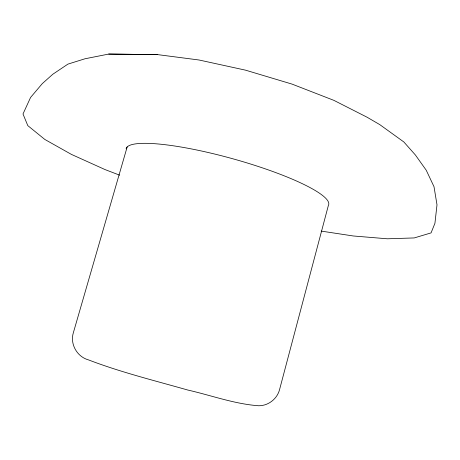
<?xml version="1.0" encoding="UTF-8"?>
<svg xmlns="http://www.w3.org/2000/svg" width="460" height="460" viewBox="0 0 460 460"><rect width="100%" height="100%" fill="white"/><g stroke="black" fill="none" stroke-linecap="round" stroke-linejoin="round"><path stroke-width="0.69" d="M127.161 146.976L73.312 332.879C69.891 344.212 77.136 356.862 88.527 359.904C120.819 372.284 154.531 380.575 187.755 390.028C211.289 395.37 234.577 404.029 258.727 405.76C268.26 405.795 277.029 399.021 279.502 389.833L328.342 205.568A105.07 18.693 15.5 0 0 234.002 159.108A105.07 18.693 15.5 0 0 126.12 148.885M321.143 231.087L353.263 235.974L387.4 238.792L414.241 237.935L431.06 232.892L434.93 223.295L437 204.821L434.01 186.702L426.236 170.223L415.403 155.003L403.822 141.945L379.77 124.614L367.074 117.219L333.897 100.366L292.031 84.099L245.456 70.144L199.042 60.001L157.55 54.613L108.704 54.073L85.02 58.765L67.913 64.124L52.808 74.244L42.291 83.616L30.584 97.439L23 113.976L27.79 125.609L44.815 139.443L71.386 154.382L105.018 169.567L119.652 175.174M157.55 54.613L108.704 54.073"/></g></svg>
